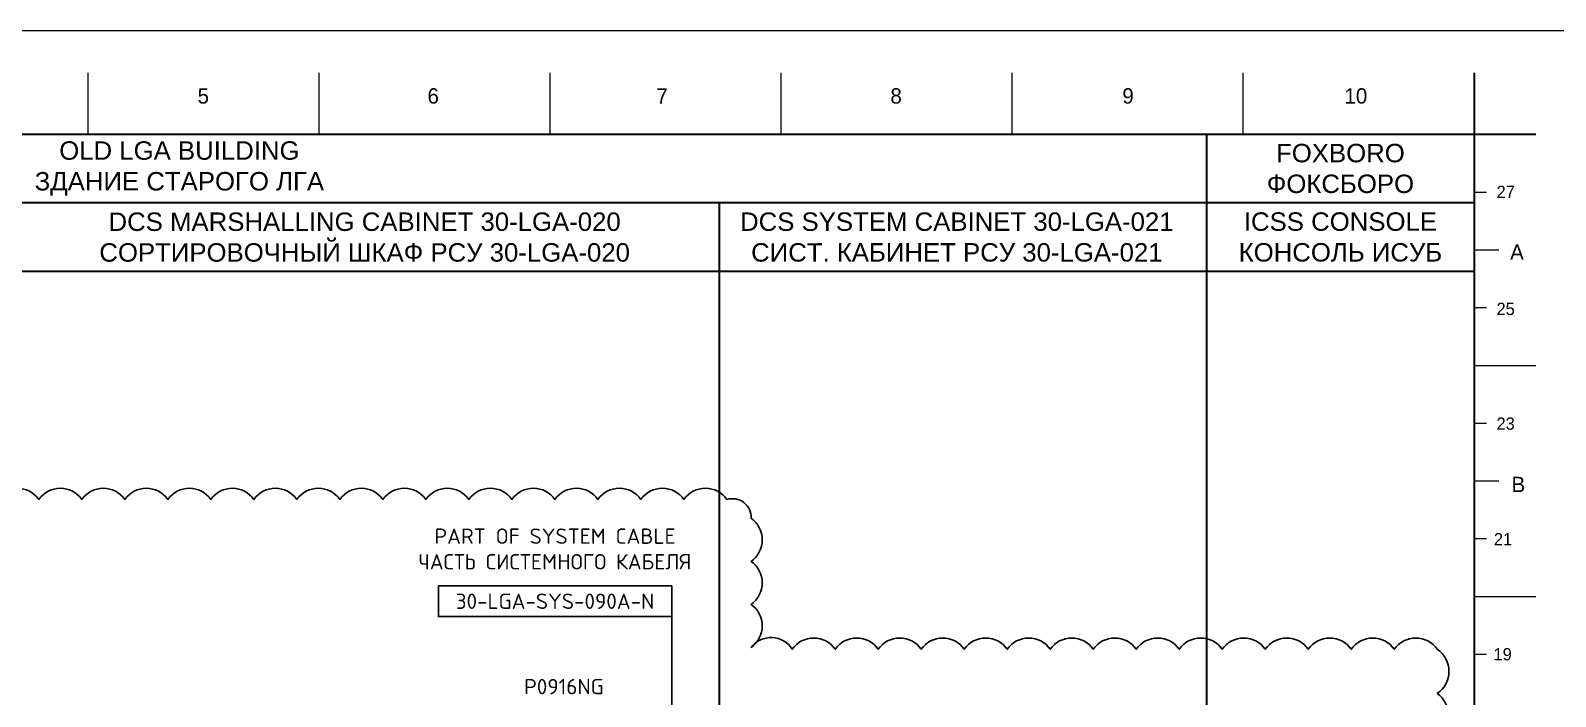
# Model space of a CAD drawing. Header units: millimetres. Extents: x 1237 to 2077, y 1463 to 1760.
# Drawn here: x 1407.3 to 1655.5, y 1651.5 to 1759.9 of the extents above; entities that cross this region are included whole.
import ezdxf

# ---------------------------------------------------------------- set-up
doc = ezdxf.new("R2010")
doc.units = ezdxf.units.MM
doc.layers.add('Level 1', color=7, linetype='Continuous', lineweight=0)
doc.layers.add('Text', color=7, linetype='Continuous', lineweight=9)
doc.styles.add('01_ГОСТ_ISO', font='isocpeur.ttf', dxfattribs={"height": 2.5})
doc.styles.add('Styledgn001', font='dgn001.shx')

msp = doc.modelspace()

# ---------------------------------------------------------------- linework, layer by layer
msp.add_line((1511.66, 1664.51), (1511.66, 1633.54))
at = {"color": 1}
for points in [[(1636.28, 1659.21, 0.520567), (1629.28, 1659.21, 0.520567), (1622.28, 1659.21, 0.520567), (1615.28, 1659.21, 0.520567), (1608.28, 1659.21, 0.520567), (1601.28, 1659.21, 0.520567), (1594.28, 1659.21, 0.520567), (1587.28, 1659.21, 0.520567), (1580.28, 1659.21, 0.520567), (1573.28, 1659.21, 0.520567), (1566.28, 1659.21, 0.520567), (1559.28, 1659.21, 0.520567), (1552.28, 1659.21, 0.520567), (1545.28, 1659.21, 0.520567), (1538.28, 1659.21, 0.520567), (1531.28, 1659.21, 0.520567), (1524.58, 1659.51, 0.520567), (1524.58, 1666.51, 0.520567), (1524.58, 1673.51, 0.520567), (1524.58, 1680.51, 0.520567), (1520.65, 1683.58, 0.520567), (1513.65, 1683.58, 0.520567), (1506.65, 1683.58, 0.520567), (1499.65, 1683.58, 0.520567), (1492.65, 1683.58, 0.520567), (1485.65, 1683.58, 0.520567), (1478.65, 1683.58, 0.520567), (1471.65, 1683.58, 0.520567), (1464.65, 1683.58, 0.520567), (1457.65, 1683.58, 0.520567), (1450.65, 1683.58, 0.520567), (1443.65, 1683.58, 0.520567), (1436.65, 1683.58, 0.520567), (1429.65, 1683.58, 0.520567), (1422.65, 1683.58, 0.520567), (1415.65, 1683.58, 0.520567), (1408.65, 1683.58, 0.520567), (1401.65, 1683.58, 0.520567)], [(1636.28, 1644.98, 0.520567), (1636.28, 1651.98, 0.520567), (1636.28, 1659.21, 0.520567)]]:
    msp.add_lwpolyline(points, format="xyb", dxfattribs=at)
msp.add_lwpolyline([(1495.86, 1664.51), (1511.66, 1664.51), (1511.66, 1669.51), (1473.69, 1669.51), (1473.69, 1664.51)], close=True)
at = {"layer": 'Level 1', "color": 7, "linetype": 'Continuous', "lineweight": 0}
for p, q in [((1416.7, 1743), (1416.7, 1753)), ((1454.3, 1743), (1454.3, 1753)), ((1491.9, 1743), (1491.9, 1753)), ((1529.5, 1743), (1529.5, 1753)), ((1567.1, 1743), (1567.1, 1753)), ((1604.7, 1743), (1604.7, 1753)), ((1642.3, 1733.6), (1644.3, 1733.6)), ((1642.3, 1724.2), (1646.3, 1724.2)), ((1642.3, 1714.8), (1644.3, 1714.8)), ((1642.3, 1705.4), (1652.3, 1705.4)), ((1642.3, 1696), (1644.3, 1696)), ((1642.3, 1686.6), (1646.3, 1686.6)), ((1642.3, 1677.2), (1644.3, 1677.2)), ((1642.3, 1667.8), (1652.3, 1667.8)), ((1642.3, 1658.4), (1644.3, 1658.4))]:
    msp.add_line(p, q, dxfattribs=at)
at = {"layer": 'Level 1', "color": 7, "linetype": 'Continuous', "lineweight": 30}
for p, q in [((1642.3, 1753), (1642.3, 1469.8)), ((1652.3, 1743), (1266.3, 1743)), ((1598.71, 1743), (1598.71, 1507.8)), ((1642.3, 1731.85), (1266.3, 1731.85)), ((1519.38, 1731.85), (1519.38, 1507.8)), ((1642.3, 1720.7), (1266.3, 1720.7))]:
    msp.add_line(p, q, dxfattribs=at)
at = {"layer": 'Level 1', "color": 126, "linetype": 'Continuous', "lineweight": 0, "true_color": 0x006969, "flags": 128}
msp.add_lwpolyline([(1237.3, 1759.9), (1657.3, 1759.9), (1657.3, 1462.9), (1237.3, 1462.9), (1237.3, 1759.9)], dxfattribs=at)

# ---------------------------------------------------------------- texts
at = {"layer": 'Level 1', "color": 7, "linetype": 'Continuous', "lineweight": 30, "line_spacing_factor": 0.8, "style": 'Styledgn001'}
for s, insert, char_height, attachment_point in [('{\\Fdgn000|c0;5}', (1434.49, 1750.5), 2.5, 1), ('{\\Fdgn000|c0;6}', (1471.91, 1750.5), 2.5, 1), ('{\\Fdgn000|c0;7}', (1509.17, 1750.5), 2.5, 1), ('{\\Fdgn000|c0;8}', (1547.26, 1750.5), 2.5, 1), ('{\\Fdgn000|c0;9}', (1585.01, 1750.5), 2.5, 1), ('{\\Fdgn000|c0;10}', (1621.16, 1750.5), 2.5, 1), ('{\\Fdgn000|c0;27}', (1647.41, 1733.63), 1.9999, 5), ('{\\Fdgn000|c0;A}', (1649.25, 1723.85), 2.5, 5), ('{\\Fdgn000|c0;25}', (1647.4, 1714.58), 1.9999, 5), ('{\\Fdgn000|c0;23}', (1647.4, 1695.91), 1.9999, 5), ('{\\Fdgn000|c0;B}', (1649.48, 1686.03), 2.5, 5), ('{\\Fdgn000|c0;21}', (1646.97, 1677.11), 1.9999, 5), ('{\\Fdgn000|c0;19}', (1646.92, 1658.38), 1.9999, 5)]:
    msp.add_mtext(s, dxfattribs=dict(at, insert=insert, char_height=char_height, attachment_point=attachment_point))
at = {"layer": 'Text', "attachment_point": 5, "rotation": 0.0045, "style": '01_ГОСТ_ISO'}
for s, insert, char_height, width in [('{\\fArial|b0|i0|c0|p34;OLD LGA BUILDING\\P\\fArial|b0|i0|c204|p34;ЗДАНИЕ СТАРОГО ЛГА}', (1431.53, 1737.43), 3, 330.4654), ('{\\fArial|b0|i0|c0|p34;\\C0;FOXBORO\\P\\fArial|b0|i0|c204|p34;ФОКСБОРО}', (1620.51, 1737.43, -0.06), 3, 43.5839), ('{\\fArial|b0|i0|c0|p34;\\C0;DCS MARSHALLING CABINET\\fArial|b0|i0|c204|p34; 30-\\fArial|b0|i0|c0|p34;LGA-020\\P\\fArial|b0|i0|c204|p34;СОРТИРОВОЧНЫЙ ШКАФ РСУ 30-\\fArial|b0|i0|c0|p34;LGA-020}', (1461.68, 1726.26, 0), 3, 110.4137), ('{\\fArial|b0|i0|c0|p34;\\C0;DCS SYSTEM CABINET\\fArial|b0|i0|c204|p34; 30-\\fArial|b0|i0|c0|p34;LGA-021\\P\\fArial|b0|i0|c204|p34;СИСТ. КАБИНЕТ РСУ \\fArial|b0|i0|c0|p34;3\\fArial|b0|i0|c204|p34;0\\fArial|b0|i0|c0|p34;-LGA-021}', (1558.07, 1726.27, 0), 3, 77.3828), ('{\\fArial|b0|i0|c0|p34;\\C0;ICSS CONSOLE\\P\\fArial|b0|i0|c204|p34;КОНСОЛЬ ИСУБ}', (1620.51, 1726.28, -0.06), 3, 43.5848), ('{\\C0;PART OF SYSTEM CABLE\\PЧАСТЬ СИСТЕМНОГО КАБЕЛЯ}', (1492.67, 1675.52), 2.5, 53.7811), ('{\\C0;30-LGA-SYS-090A-N}', (1492.67, 1667.01), 2.5, 37.9646), ('{\\C0;P0916NG}', (1494.12, 1653.12), 2.5, 25)]:
    msp.add_mtext(s, dxfattribs=dict(at, insert=insert, char_height=char_height, width=width))

doc.saveas('drawing.dxf')
